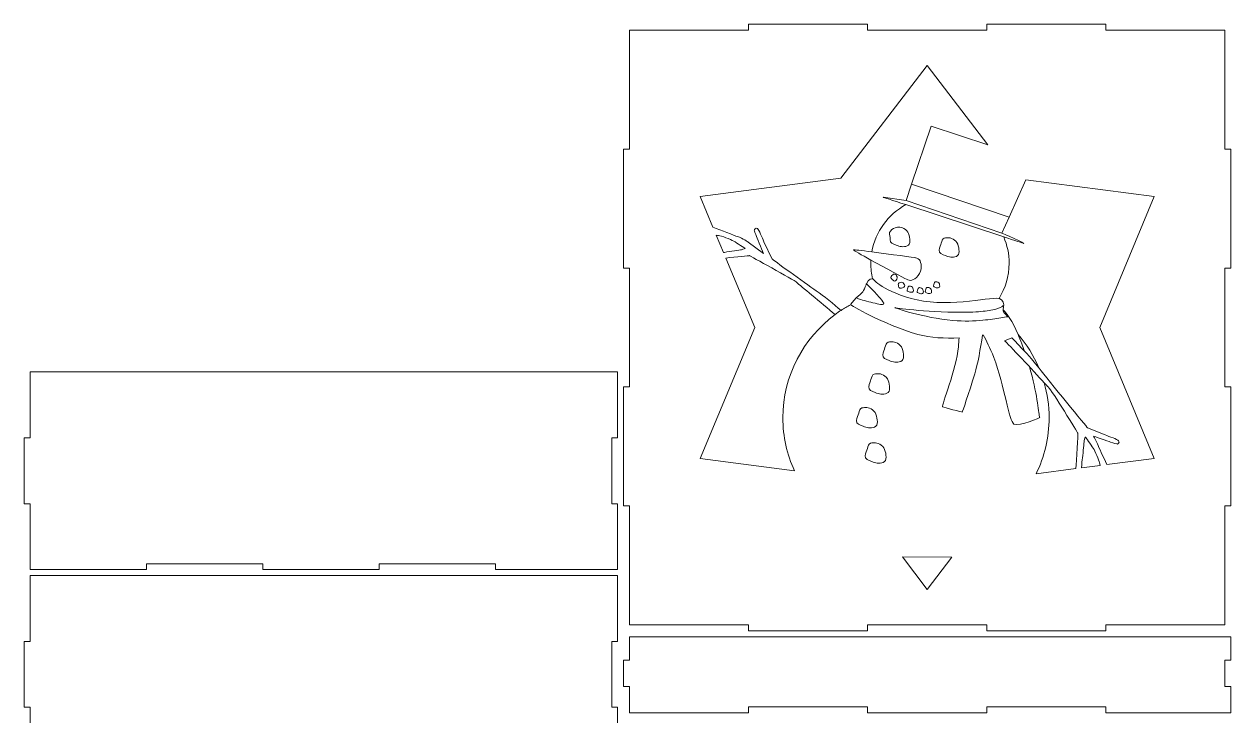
# Model space of a CAD drawing. Header units: millimetres. Extents: x -1983 to 1983, y -412 to 412.
# Drawn here: x -830 to -220, y -24 to 326 of the extents above; entities that cross this region are included whole.
import ezdxf

# ---------------------------------------------------------------- set-up
doc = ezdxf.new("R2010")
doc.units = ezdxf.units.MM
doc.header["$MEASUREMENT"] = 0
doc.layers.add('Camada 1', color=7, linetype='Continuous')

msp = doc.modelspace()

# ---------------------------------------------------------------- linework, layer by layer
at = {"layer": 'Camada 1', "color": 250, "lineweight": 9}
for points, knots in [([(-523.8491, 202.5711), (-523.8491, 202.5711), (-523.8491, 142.3711), (-523.8491, 142.3711), (-523.8491, 142.3711), (-523.8491, 142.3711), (-526.8491, 142.3711), (-526.8491, 142.3711), (-526.8491, 142.3711), (-526.8491, 142.3711), (-526.8491, 82.1711), (-526.8491, 82.1711), (-526.8491, 82.1711), (-526.8491, 82.1711), (-523.8491, 82.1711), (-523.8491, 82.1711), (-523.8491, 82.1711), (-523.8491, 82.1711), (-523.8491, 21.9711), (-523.8491, 21.9711), (-523.8491, 21.9711), (-523.8491, 21.9711), (-463.6491, 21.9711), (-463.6491, 21.9711), (-463.6491, 21.9711), (-463.6491, 21.9711), (-463.6491, 18.9711), (-463.6491, 18.9711), (-463.6491, 18.9711), (-463.6491, 18.9711), (-403.4491, 18.9711), (-403.4491, 18.9711), (-403.4491, 18.9711), (-403.4491, 18.9711), (-403.4491, 21.9711), (-403.4491, 21.9711), (-403.4491, 21.9711), (-403.4491, 21.9711), (-343.2491, 21.9711), (-343.2491, 21.9711), (-343.2491, 21.9711), (-343.2491, 21.9711), (-343.2491, 18.9711), (-343.2491, 18.9711), (-343.2491, 18.9711), (-343.2491, 18.9711), (-283.0491, 18.9711), (-283.0491, 18.9711), (-283.0491, 18.9711), (-283.0491, 18.9711), (-283.0491, 21.9711), (-283.0491, 21.9711), (-283.0491, 21.9711), (-283.0491, 21.9711), (-222.8491, 21.9711), (-222.8491, 21.9711), (-222.8491, 21.9711), (-222.8491, 21.9711), (-222.8491, 82.1711), (-222.8491, 82.1711), (-222.8491, 82.1711), (-222.8491, 82.1711), (-219.8491, 82.1711), (-219.8491, 82.1711), (-219.8491, 82.1711), (-219.8491, 82.1711), (-219.8491, 142.3711), (-219.8491, 142.3711), (-219.8491, 142.3711), (-219.8491, 142.3711), (-222.8491, 142.3711), (-222.8491, 142.3711), (-222.8491, 142.3711), (-222.8491, 142.3711), (-222.8491, 202.5711), (-222.8491, 202.5711), (-222.8491, 202.5711), (-222.8491, 202.5711), (-219.8491, 202.5711), (-219.8491, 202.5711), (-219.8491, 202.5711), (-219.8491, 202.5711), (-219.8491, 262.7711), (-219.8491, 262.7711), (-219.8491, 262.7711), (-219.8491, 262.7711), (-222.8491, 262.7711), (-222.8491, 262.7711), (-222.8491, 262.7711), (-222.8491, 262.7711), (-222.8491, 322.9711), (-222.8491, 322.9711), (-222.8491, 322.9711), (-222.8491, 322.9711), (-283.0491, 322.9711), (-283.0491, 322.9711), (-283.0491, 322.9711), (-283.0491, 322.9711), (-283.0491, 325.9711), (-283.0491, 325.9711), (-283.0491, 325.9711), (-283.0491, 325.9711), (-343.2491, 325.9711), (-343.2491, 325.9711), (-343.2491, 325.9711), (-343.2491, 325.9711), (-343.2491, 322.9711), (-343.2491, 322.9711), (-343.2491, 322.9711), (-343.2491, 322.9711), (-403.4491, 322.9711), (-403.4491, 322.9711), (-403.4491, 322.9711), (-403.4491, 322.9711), (-403.4491, 325.9711), (-403.4491, 325.9711), (-403.4491, 325.9711), (-403.4491, 325.9711), (-463.6491, 325.9711), (-463.6491, 325.9711), (-463.6491, 325.9711), (-463.6491, 325.9711), (-463.6491, 322.9711), (-463.6491, 322.9711), (-463.6491, 322.9711), (-463.6491, 322.9711), (-523.8491, 322.9711), (-523.8491, 322.9711), (-523.8491, 322.9711), (-523.8491, 322.9711), (-523.8491, 262.7711), (-523.8491, 262.7711), (-523.8491, 262.7711), (-523.8491, 262.7711), (-526.8491, 262.7711), (-526.8491, 262.7711), (-526.8491, 262.7711), (-526.8491, 262.7711), (-526.8491, 202.5711), (-526.8491, 202.5711), (-526.8491, 202.5711), (-526.8491, 202.5711), (-523.8491, 202.5711), (-523.8491, 202.5711)], [0, 0, 0, 0, 0.02702703, 0.02702703, 0.02702703, 0.02702703, 0.05405405, 0.05405405, 0.05405405, 0.05405405, 0.08108108, 0.08108108, 0.08108108, 0.08108108, 0.10810811, 0.10810811, 0.10810811, 0.10810811, 0.13513514, 0.13513514, 0.13513514, 0.13513514, 0.16216216, 0.16216216, 0.16216216, 0.16216216, 0.18918919, 0.18918919, 0.18918919, 0.18918919, 0.21621622, 0.21621622, 0.21621622, 0.21621622, 0.24324324, 0.24324324, 0.24324324, 0.24324324, 0.27027027, 0.27027027, 0.27027027, 0.27027027, 0.2972973, 0.2972973, 0.2972973, 0.2972973, 0.32432432, 0.32432432, 0.32432432, 0.32432432, 0.35135135, 0.35135135, 0.35135135, 0.35135135, 0.37837838, 0.37837838, 0.37837838, 0.37837838, 0.40540541, 0.40540541, 0.40540541, 0.40540541, 0.43243243, 0.43243243, 0.43243243, 0.43243243, 0.45945946, 0.45945946, 0.45945946, 0.45945946, 0.48648649, 0.48648649, 0.48648649, 0.48648649, 0.51351351, 0.51351351, 0.51351351, 0.51351351, 0.54054054, 0.54054054, 0.54054054, 0.54054054, 0.56756757, 0.56756757, 0.56756757, 0.56756757, 0.59459459, 0.59459459, 0.59459459, 0.59459459, 0.62162162, 0.62162162, 0.62162162, 0.62162162, 0.64864865, 0.64864865, 0.64864865, 0.64864865, 0.67567568, 0.67567568, 0.67567568, 0.67567568, 0.7027027, 0.7027027, 0.7027027, 0.7027027, 0.72972973, 0.72972973, 0.72972973, 0.72972973, 0.75675676, 0.75675676, 0.75675676, 0.75675676, 0.78378378, 0.78378378, 0.78378378, 0.78378378, 0.81081081, 0.81081081, 0.81081081, 0.81081081, 0.83783784, 0.83783784, 0.83783784, 0.83783784, 0.86486486, 0.86486486, 0.86486486, 0.86486486, 0.89189189, 0.89189189, 0.89189189, 0.89189189, 0.91891892, 0.91891892, 0.91891892, 0.91891892, 0.94594595, 0.94594595, 0.94594595, 0.94594595, 1, 1, 1, 1]), ([(-373.3491, 304.9711), (-373.3491, 304.9711), (-342.6347, 264.8379), (-342.6347, 264.8379), (-342.6347, 264.8379), (-342.6347, 264.8379), (-371.3312, 274.3559), (-371.3312, 274.3559), (-371.3312, 274.3559), (-371.3312, 274.3559), (-381.2169, 245.0016), (-381.2169, 245.0016), (-381.2169, 245.0016), (-381.2169, 245.0016), (-384.0119, 236.703), (-384.0119, 236.703), (-384.0119, 236.703), (-384.0119, 236.703), (-395.5919, 238.3867), (-395.5919, 238.3867), (-395.5919, 238.3867), (-395.5919, 238.3867), (-391.0281, 236.878), (-384.212, 234.6265), (-384.212, 234.6265), (-393.1067, 229.6603), (-399.5533, 220.9876), (-401.3482, 210.7624), (-401.3482, 210.7624), (-406.5222, 211.4146), (-410.5535, 211.8638), (-410.5298, 211.6772), (-410.5298, 211.6772), (-410.5048, 211.4732), (-406.6161, 209.2618), (-401.8119, 206.6044), (-401.8119, 206.6044), (-401.8384, 206.056), (-401.8518, 205.5044), (-401.8518, 204.9497), (-401.8518, 204.9497), (-401.8518, 202.2711), (-401.5356, 199.6638), (-400.9381, 197.1627), (-400.9381, 197.1627), (-400.9381, 197.1627), (-403.0002, 197.3194), (-404.0984, 194.5911), (-404.0984, 194.5911), (-404.1598, 194.4376), (-404.2191, 194.2752), (-404.2742, 194.103), (-404.2742, 194.103), (-405.3089, 190.8679), (-406.3443, 189.8325), (-408.0267, 188.5394), (-408.0267, 188.5394), (-408.3905, 188.2585), (-408.7911, 187.8872), (-409.1955, 187.4771), (-409.1955, 187.4771), (-410.6576, 185.9942), (-412.1652, 184.007), (-412.1652, 184.007), (-412.1652, 184.007), (-413.7808, 183.1117), (-415.3545, 182.1535), (-416.8833, 181.135), (-416.8833, 181.135), (-420.3901, 184.1418), (-425.7201, 188.5786), (-429.4264, 191.0542), (-429.4264, 191.0542), (-435.3951, 195.0417), (-451.7397, 207.1066), (-451.7397, 207.1066), (-451.7397, 207.1066), (-451.7397, 207.1066), (-455.8857, 215.8962), (-455.8857, 215.8962), (-455.8857, 215.8962), (-456.8763, 218.0076), (-458.2086, 221.8459), (-459.1554, 222.5118), (-459.1554, 222.5118), (-460.1016, 223.1767), (-460.8113, 221.7668), (-460.8113, 221.7668), (-460.8113, 221.7668), (-460.8113, 221.7668), (-460.1711, 219.7598), (-459.6107, 218.4456), (-459.6107, 218.4456), (-459.0495, 217.131), (-456.1659, 209.8667), (-456.1659, 209.8667), (-456.1659, 209.8667), (-456.1659, 209.8667), (-463.8692, 215.7109), (-463.8692, 215.7109), (-463.8692, 215.7109), (-463.8692, 215.7109), (-466.5333, 217.6561), (-469.1625, 218.4442), (-469.1625, 218.4442), (-471.064, 219.0138), (-477.5106, 221.7467), (-481.6343, 223.1732), (-481.6343, 223.1732), (-481.6343, 223.1732), (-488.0971, 238.7206), (-488.0971, 238.7206), (-488.0971, 238.7206), (-488.0971, 238.7206), (-416.9531, 247.9961), (-416.9531, 247.9961), (-416.9531, 247.9961), (-416.9531, 247.9961), (-373.3491, 304.9711), (-373.3491, 304.9711)], [0, 0, 0, 0, 0.03225806, 0.03225806, 0.03225806, 0.03225806, 0.06451613, 0.06451613, 0.06451613, 0.06451613, 0.09677419, 0.09677419, 0.09677419, 0.09677419, 0.12903226, 0.12903226, 0.12903226, 0.12903226, 0.16129032, 0.16129032, 0.16129032, 0.16129032, 0.19354839, 0.19354839, 0.19354839, 0.19354839, 0.22580645, 0.22580645, 0.22580645, 0.22580645, 0.25806452, 0.25806452, 0.25806452, 0.25806452, 0.29032258, 0.29032258, 0.29032258, 0.29032258, 0.32258065, 0.32258065, 0.32258065, 0.32258065, 0.35483871, 0.35483871, 0.35483871, 0.35483871, 0.38709677, 0.38709677, 0.38709677, 0.38709677, 0.41935484, 0.41935484, 0.41935484, 0.41935484, 0.4516129, 0.4516129, 0.4516129, 0.4516129, 0.48387097, 0.48387097, 0.48387097, 0.48387097, 0.51612903, 0.51612903, 0.51612903, 0.51612903, 0.5483871, 0.5483871, 0.5483871, 0.5483871, 0.58064516, 0.58064516, 0.58064516, 0.58064516, 0.61290323, 0.61290323, 0.61290323, 0.61290323, 0.64516129, 0.64516129, 0.64516129, 0.64516129, 0.67741935, 0.67741935, 0.67741935, 0.67741935, 0.70967742, 0.70967742, 0.70967742, 0.70967742, 0.74193548, 0.74193548, 0.74193548, 0.74193548, 0.77419355, 0.77419355, 0.77419355, 0.77419355, 0.80645161, 0.80645161, 0.80645161, 0.80645161, 0.83870968, 0.83870968, 0.83870968, 0.83870968, 0.87096774, 0.87096774, 0.87096774, 0.87096774, 0.90322581, 0.90322581, 0.90322581, 0.90322581, 0.93548387, 0.93548387, 0.93548387, 0.93548387, 1, 1, 1, 1]), ([(-323.4929, 247.1808), (-323.4929, 247.1808), (-258.6011, 238.7206), (-258.6011, 238.7206), (-258.6011, 238.7206), (-258.6011, 238.7206), (-286.1407, 172.4711), (-286.1407, 172.4711), (-286.1407, 172.4711), (-286.1407, 172.4711), (-258.6011, 106.2216), (-258.6011, 106.2216), (-258.6011, 106.2216), (-258.6011, 106.2216), (-282.6095, 103.0913), (-282.6095, 103.0913), (-282.6095, 103.0913), (-284.3031, 107.0167), (-286.693, 111.9783), (-287.2746, 113.601), (-287.2746, 113.601), (-287.7962, 115.0567), (-288.6851, 116.505), (-289.3613, 117.4918), (-289.3613, 117.4918), (-289.3613, 117.4918), (-281.9559, 114.9935), (-280.6134, 114.5023), (-280.6134, 114.5023), (-279.2713, 114.0114), (-277.234, 113.4771), (-277.234, 113.4771), (-277.234, 113.4771), (-277.234, 113.4771), (-275.8625, 114.2602), (-276.5772, 115.1707), (-276.5772, 115.1707), (-277.2915, 116.0805), (-281.1939, 117.2095), (-283.3548, 118.0875), (-283.3548, 118.0875), (-283.3548, 118.0875), (-292.3501, 121.7669), (-292.3501, 121.7669), (-292.3501, 121.7669), (-292.3501, 121.7669), (-312.4183, 146.094), (-316.7128, 151.8439), (-316.7128, 151.8439), (-316.7739, 151.9255), (-316.836, 152.0084), (-316.8988, 152.091), (-316.8988, 152.091), (-319.5347, 158.2619), (-323.1058, 163.9561), (-327.4392, 169.0045), (-327.4392, 169.0045), (-330.4477, 175.8587), (-333.0702, 179.5494), (-335.0292, 181.4865), (-335.0292, 181.4865), (-334.9854, 182.102), (-334.6911, 182.7383), (-334.6297, 183.7832), (-334.6297, 183.7832), (-334.6265, 183.8323), (-334.6251, 183.8813), (-334.6244, 183.9297), (-334.6244, 183.9297), (-334.5976, 186.0288), (-336.7005, 187.0184), (-336.7005, 187.0184), (-336.7005, 187.0184), (-336.787, 187.0706), (-336.9006, 187.1126), (-337.0404, 187.1461), (-337.0404, 187.1461), (-333.7933, 192.331), (-331.9215, 198.4265), (-331.9215, 204.9497), (-331.9215, 204.9497), (-331.9215, 209.6846), (-332.9078, 214.1941), (-334.6904, 218.2935), (-334.6904, 218.2935), (-328.8515, 216.3751), (-324.9067, 215.0856), (-324.4924, 214.967), (-324.4924, 214.967), (-322.6816, 214.45), (-335.6245, 220.2655), (-335.6245, 220.2655), (-335.6245, 220.2655), (-335.6245, 220.2655), (-331.9765, 228.3592), (-331.9765, 228.3592), (-331.9765, 228.3592), (-331.9765, 228.3592), (-323.4929, 247.1808), (-323.4929, 247.1808)], [0, 0, 0, 0, 0.03846154, 0.03846154, 0.03846154, 0.03846154, 0.07692308, 0.07692308, 0.07692308, 0.07692308, 0.11538462, 0.11538462, 0.11538462, 0.11538462, 0.15384615, 0.15384615, 0.15384615, 0.15384615, 0.19230769, 0.19230769, 0.19230769, 0.19230769, 0.23076923, 0.23076923, 0.23076923, 0.23076923, 0.26923077, 0.26923077, 0.26923077, 0.26923077, 0.30769231, 0.30769231, 0.30769231, 0.30769231, 0.34615385, 0.34615385, 0.34615385, 0.34615385, 0.38461538, 0.38461538, 0.38461538, 0.38461538, 0.42307692, 0.42307692, 0.42307692, 0.42307692, 0.46153846, 0.46153846, 0.46153846, 0.46153846, 0.5, 0.5, 0.5, 0.5, 0.53846154, 0.53846154, 0.53846154, 0.53846154, 0.57692308, 0.57692308, 0.57692308, 0.57692308, 0.61538462, 0.61538462, 0.61538462, 0.61538462, 0.65384615, 0.65384615, 0.65384615, 0.65384615, 0.69230769, 0.69230769, 0.69230769, 0.69230769, 0.73076923, 0.73076923, 0.73076923, 0.73076923, 0.76923077, 0.76923077, 0.76923077, 0.76923077, 0.80769231, 0.80769231, 0.80769231, 0.80769231, 0.84615385, 0.84615385, 0.84615385, 0.84615385, 0.88461538, 0.88461538, 0.88461538, 0.88461538, 0.92307692, 0.92307692, 0.92307692, 0.92307692, 1, 1, 1, 1]), ([(-387.6924, 223.1922), (-386.5278, 223.3217), (-383.5517, 222.2867), (-382.7757, 219.9575), (-382.7757, 219.9575), (-381.9993, 217.6286), (-381.4815, 214.5234), (-383.4225, 213.747), (-383.4225, 213.747), (-385.3635, 212.9706), (-387.3042, 213.4879), (-388.9861, 214.1352), (-388.9861, 214.1352), (-390.6685, 214.782), (-392.2209, 215.2994), (-392.0914, 216.8522), (-392.0914, 216.8522), (-391.9622, 218.405), (-392.6095, 219.4404), (-392.3504, 220.4752), (-392.3504, 220.4752), (-392.0917, 221.5103), (-390.474, 222.6749), (-389.5684, 222.9335), (-389.5684, 222.9335), (-388.6625, 223.1926), (-387.6924, 223.1922), (-387.6924, 223.1922)], [0, 0, 0, 0, 0.125, 0.125, 0.125, 0.125, 0.25, 0.25, 0.25, 0.25, 0.375, 0.375, 0.375, 0.375, 0.5, 0.5, 0.5, 0.5, 0.625, 0.625, 0.625, 0.625, 0.75, 0.75, 0.75, 0.75, 1, 1, 1, 1]), ([(-476.3184, 210.3855), (-476.3184, 210.3855), (-479.982, 219.198), (-479.982, 219.198), (-479.982, 219.198), (-479.4915, 219.0702), (-479.0916, 218.9834), (-478.846, 218.9605), (-478.846, 218.9605), (-477.4523, 218.8296), (-472.7114, 217.1204), (-471.178, 216.1831), (-471.178, 216.1831), (-469.6439, 215.2454), (-465.3938, 212.5383), (-465.3938, 212.5383), (-465.3938, 212.5383), (-465.3938, 212.5383), (-466.191, 212.1084), (-467.225, 211.8462), (-467.225, 211.8462), (-468.2587, 211.5833), (-472.8158, 211.0391), (-475.7517, 210.4868), (-475.7517, 210.4868), (-475.9235, 210.4547), (-476.1138, 210.4208), (-476.3184, 210.3855)], [0, 0, 0, 0, 0.125, 0.125, 0.125, 0.125, 0.25, 0.25, 0.25, 0.25, 0.375, 0.375, 0.375, 0.375, 0.5, 0.5, 0.5, 0.5, 0.625, 0.625, 0.625, 0.625, 0.75, 0.75, 0.75, 0.75, 1, 1, 1, 1]), ([(-362.8497, 217.8876), (-361.6851, 218.0168), (-358.7094, 216.9817), (-357.933, 214.6529), (-357.933, 214.6529), (-357.1566, 212.3237), (-356.6389, 209.2184), (-358.5799, 208.4424), (-358.5799, 208.4424), (-360.5209, 207.666), (-362.4615, 208.1834), (-364.1435, 208.8302), (-364.1435, 208.8302), (-365.8258, 209.4775), (-367.3782, 209.9948), (-367.2487, 211.5473), (-367.2487, 211.5473), (-367.1195, 213.1001), (-366.4727, 214.1355), (-366.214, 215.1702), (-366.214, 215.1702), (-365.9549, 216.2053), (-365.6313, 217.3703), (-364.7258, 217.629), (-364.7258, 217.629), (-363.8198, 217.888), (-362.8497, 217.8876), (-362.8497, 217.8876)], [0, 0, 0, 0, 0.125, 0.125, 0.125, 0.125, 0.25, 0.25, 0.25, 0.25, 0.375, 0.375, 0.375, 0.375, 0.5, 0.5, 0.5, 0.5, 0.625, 0.625, 0.625, 0.625, 0.75, 0.75, 0.75, 0.75, 1, 1, 1, 1]), ([(-440.4777, 100.0133), (-440.4777, 100.0133), (-488.0971, 106.2216), (-488.0971, 106.2216), (-488.0971, 106.2216), (-488.0971, 106.2216), (-460.5575, 172.4711), (-460.5575, 172.4711), (-460.5575, 172.4711), (-460.5575, 172.4711), (-475.1729, 207.63), (-475.1729, 207.63), (-475.1729, 207.63), (-469.8482, 208.2112), (-463.2548, 208.8398), (-463.2548, 208.8398), (-463.2548, 208.8398), (-463.2548, 208.8398), (-440.8899, 196.783), (-439.1021, 195.1014), (-439.1021, 195.1014), (-437.8224, 193.8973), (-426.757, 184.866), (-419.9063, 178.9989), (-419.9063, 178.9989), (-435.9531, 166.9872), (-446.3011, 148.0752), (-446.3011, 126.7998), (-446.3011, 126.7998), (-446.3011, 117.2596), (-444.22, 108.1947), (-440.4777, 100.0133)], [0, 0, 0, 0, 0.11111111, 0.11111111, 0.11111111, 0.11111111, 0.22222222, 0.22222222, 0.22222222, 0.22222222, 0.33333333, 0.33333333, 0.33333333, 0.33333333, 0.44444444, 0.44444444, 0.44444444, 0.44444444, 0.55555556, 0.55555556, 0.55555556, 0.55555556, 0.66666667, 0.66666667, 0.66666667, 0.66666667, 0.77777778, 0.77777778, 0.77777778, 0.77777778, 1, 1, 1, 1]), ([(-389.3895, 199.2675), (-389.05, 199.1129), (-388.4049, 198.3443), (-388.5729, 197.5806), (-388.5729, 197.5806), (-388.7405, 196.8169), (-389.1058, 195.8834), (-389.7636, 195.9879), (-389.7636, 195.9879), (-390.4211, 196.0923), (-390.8675, 196.5508), (-391.2215, 197.0021), (-391.2215, 197.0021), (-391.5758, 197.4535), (-391.916, 197.8484), (-391.6273, 198.2518), (-391.6273, 198.2518), (-391.3386, 198.6552), (-390.9928, 198.833), (-390.7528, 199.0737), (-390.7528, 199.0737), (-390.5132, 199.3148), (-390.2347, 199.5801), (-389.9447, 199.5032), (-389.9447, 199.5032), (-389.6546, 199.4263), (-389.3895, 199.2675), (-389.3895, 199.2675)], [0, 0, 0, 0, 0.125, 0.125, 0.125, 0.125, 0.25, 0.25, 0.25, 0.25, 0.375, 0.375, 0.375, 0.375, 0.5, 0.5, 0.5, 0.5, 0.625, 0.625, 0.625, 0.625, 0.75, 0.75, 0.75, 0.75, 1, 1, 1, 1]), ([(-387.4002, 195.1504), (-387.0967, 195.3678), (-386.1089, 195.5432), (-385.5305, 195.017), (-385.5305, 195.017), (-384.9524, 194.4905), (-384.3253, 193.7081), (-384.7442, 193.1904), (-384.7442, 193.1904), (-385.1624, 192.6727), (-385.7824, 192.5146), (-386.3506, 192.4327), (-386.3506, 192.4327), (-386.9185, 192.3505), (-387.4302, 192.2527), (-387.6359, 192.7044), (-387.6359, 192.7044), (-387.8417, 193.1561), (-387.8233, 193.5443), (-387.9119, 193.8722), (-387.9119, 193.8722), (-388.0012, 194.2001), (-388.0926, 194.5738), (-387.8812, 194.7866), (-387.8812, 194.7866), (-387.6698, 194.9997), (-387.4002, 195.1504), (-387.4002, 195.1504)], [0, 0, 0, 0, 0.125, 0.125, 0.125, 0.125, 0.25, 0.25, 0.25, 0.25, 0.375, 0.375, 0.375, 0.375, 0.5, 0.5, 0.5, 0.5, 0.625, 0.625, 0.625, 0.625, 0.75, 0.75, 0.75, 0.75, 1, 1, 1, 1]), ([(-368.7775, 195.6367), (-368.4066, 195.6784), (-367.459, 195.3484), (-367.2117, 194.6066), (-367.2117, 194.6066), (-366.9646, 193.8651), (-366.7995, 192.8763), (-367.4178, 192.6289), (-367.4178, 192.6289), (-368.0361, 192.3819), (-368.654, 192.5463), (-369.1897, 192.7528), (-369.1897, 192.7528), (-369.7254, 192.9585), (-370.2199, 193.1233), (-370.1786, 193.6181), (-370.1786, 193.6181), (-370.1376, 194.1125), (-369.9315, 194.4421), (-369.8489, 194.7718), (-369.8489, 194.7718), (-369.7667, 195.101), (-369.6637, 195.4723), (-369.3753, 195.5549), (-369.3753, 195.5549), (-369.0867, 195.6371), (-368.7775, 195.6367), (-368.7775, 195.6367)], [0, 0, 0, 0, 0.125, 0.125, 0.125, 0.125, 0.25, 0.25, 0.25, 0.25, 0.375, 0.375, 0.375, 0.375, 0.5, 0.5, 0.5, 0.5, 0.625, 0.625, 0.625, 0.625, 0.75, 0.75, 0.75, 0.75, 1, 1, 1, 1]), ([(-382.108, 193.4364), (-381.737, 193.4773), (-380.7895, 193.148), (-380.5424, 192.4062), (-380.5424, 192.4062), (-380.2951, 191.6644), (-380.1299, 190.6752), (-380.7482, 190.4282), (-380.7482, 190.4282), (-381.3665, 190.1811), (-381.9844, 190.3459), (-382.5201, 190.552), (-382.5201, 190.552), (-383.0559, 190.7581), (-383.5503, 190.9226), (-383.509, 191.417), (-383.509, 191.417), (-383.4681, 191.9118), (-383.262, 192.2414), (-383.1794, 192.571), (-383.1794, 192.571), (-383.0972, 192.9006), (-382.9941, 193.2715), (-382.7058, 193.3541), (-382.7058, 193.3541), (-382.4171, 193.4364), (-382.108, 193.4364), (-382.108, 193.4364)], [0, 0, 0, 0, 0.125, 0.125, 0.125, 0.125, 0.25, 0.25, 0.25, 0.25, 0.375, 0.375, 0.375, 0.375, 0.5, 0.5, 0.5, 0.5, 0.625, 0.625, 0.625, 0.625, 0.75, 0.75, 0.75, 0.75, 1, 1, 1, 1]), ([(-377.0582, 192.6607), (-376.6873, 192.7027), (-375.7397, 192.3727), (-375.4927, 191.6309), (-375.4927, 191.6309), (-375.2453, 190.8891), (-375.0805, 189.9002), (-375.6984, 189.6532), (-375.6984, 189.6532), (-376.3167, 189.4061), (-376.9347, 189.5706), (-377.4704, 189.7767), (-377.4704, 189.7767), (-378.0064, 189.9828), (-378.5009, 190.1476), (-378.4592, 190.642), (-378.4592, 190.642), (-378.4183, 191.1364), (-378.2122, 191.4664), (-378.13, 191.7957), (-378.13, 191.7957), (-378.0474, 192.1249), (-377.9443, 192.4966), (-377.656, 192.5791), (-377.656, 192.5791), (-377.3677, 192.661), (-377.0582, 192.6607), (-377.0582, 192.6607)], [0, 0, 0, 0, 0.125, 0.125, 0.125, 0.125, 0.25, 0.25, 0.25, 0.25, 0.375, 0.375, 0.375, 0.375, 0.5, 0.5, 0.5, 0.5, 0.625, 0.625, 0.625, 0.625, 0.75, 0.75, 0.75, 0.75, 1, 1, 1, 1]), ([(-372.9493, 192.7771), (-372.5783, 192.8184), (-371.6308, 192.4884), (-371.3837, 191.747), (-371.3837, 191.747), (-371.1364, 191.0052), (-370.9712, 190.0163), (-371.5895, 189.7686), (-371.5895, 189.7686), (-372.2078, 189.5219), (-372.8257, 189.6863), (-373.3615, 189.8928), (-373.3615, 189.8928), (-373.8972, 190.0989), (-374.3916, 190.2634), (-374.3503, 190.7581), (-374.3503, 190.7581), (-374.3094, 191.2522), (-374.1033, 191.5818), (-374.0207, 191.9118), (-374.0207, 191.9118), (-373.9385, 192.2414), (-373.8354, 192.6123), (-373.5471, 192.6945), (-373.5471, 192.6945), (-373.2584, 192.7775), (-372.9493, 192.7771), (-372.9493, 192.7771)], [0, 0, 0, 0, 0.125, 0.125, 0.125, 0.125, 0.25, 0.25, 0.25, 0.25, 0.375, 0.375, 0.375, 0.375, 0.5, 0.5, 0.5, 0.5, 0.625, 0.625, 0.625, 0.625, 0.75, 0.75, 0.75, 0.75, 1, 1, 1, 1]), ([(-391.1636, 165.2612), (-389.939, 165.397), (-386.8098, 164.3087), (-385.9931, 161.8595), (-385.9931, 161.8595), (-385.1768, 159.4099), (-384.6327, 156.1445), (-386.6735, 155.3282), (-386.6735, 155.3282), (-388.7148, 154.5119), (-390.7556, 155.0561), (-392.5244, 155.7362), (-392.5244, 155.7362), (-394.2935, 156.4169), (-395.9261, 156.9608), (-395.7899, 158.5937), (-395.7899, 158.5937), (-395.6537, 160.2266), (-394.9736, 161.3157), (-394.7019, 162.4037), (-394.7019, 162.4037), (-394.4294, 163.492), (-394.0892, 164.7166), (-393.1367, 164.9891), (-393.1367, 164.9891), (-392.1842, 165.2612), (-391.1636, 165.2612), (-391.1636, 165.2612)], [0, 0, 0, 0, 0.125, 0.125, 0.125, 0.125, 0.25, 0.25, 0.25, 0.25, 0.375, 0.375, 0.375, 0.375, 0.5, 0.5, 0.5, 0.5, 0.625, 0.625, 0.625, 0.625, 0.75, 0.75, 0.75, 0.75, 1, 1, 1, 1]), ([(-532.8491, 83.3044), (-532.8491, 83.3044), (-532.8491, 116.6378), (-532.8491, 116.6378), (-532.8491, 116.6378), (-532.8491, 116.6378), (-529.8491, 116.6378), (-529.8491, 116.6378), (-529.8491, 116.6378), (-529.8491, 116.6378), (-529.8491, 149.9711), (-529.8491, 149.9711), (-529.8491, 149.9711), (-529.8491, 149.9711), (-826.8491, 149.9711), (-826.8491, 149.9711), (-826.8491, 149.9711), (-826.8491, 149.9711), (-826.8491, 116.6378), (-826.8491, 116.6378), (-826.8491, 116.6378), (-826.8491, 116.6378), (-829.8491, 116.6378), (-829.8491, 116.6378), (-829.8491, 116.6378), (-829.8491, 116.6378), (-829.8491, 83.3044), (-829.8491, 83.3044), (-829.8491, 83.3044), (-829.8491, 83.3044), (-826.8491, 83.3044), (-826.8491, 83.3044), (-826.8491, 83.3044), (-826.8491, 83.3044), (-826.8491, 49.9711), (-826.8491, 49.9711), (-826.8491, 49.9711), (-826.8491, 49.9711), (-768.0491, 49.9711), (-768.0491, 49.9711), (-768.0491, 49.9711), (-768.0491, 49.9711), (-768.0491, 52.9711), (-768.0491, 52.9711), (-768.0491, 52.9711), (-768.0491, 52.9711), (-709.2491, 52.9711), (-709.2491, 52.9711), (-709.2491, 52.9711), (-709.2491, 52.9711), (-709.2491, 49.9711), (-709.2491, 49.9711), (-709.2491, 49.9711), (-709.2491, 49.9711), (-650.4491, 49.9711), (-650.4491, 49.9711), (-650.4491, 49.9711), (-650.4491, 49.9711), (-650.4491, 52.9711), (-650.4491, 52.9711), (-650.4491, 52.9711), (-650.4491, 52.9711), (-591.6491, 52.9711), (-591.6491, 52.9711), (-591.6491, 52.9711), (-591.6491, 52.9711), (-591.6491, 49.9711), (-591.6491, 49.9711), (-591.6491, 49.9711), (-591.6491, 49.9711), (-529.8491, 49.9711), (-529.8491, 49.9711), (-529.8491, 49.9711), (-529.8491, 49.9711), (-529.8491, 83.3044), (-529.8491, 83.3044), (-529.8491, 83.3044), (-529.8491, 83.3044), (-532.8491, 83.3044), (-532.8491, 83.3044)], [0, 0, 0, 0, 0.04761905, 0.04761905, 0.04761905, 0.04761905, 0.0952381, 0.0952381, 0.0952381, 0.0952381, 0.14285714, 0.14285714, 0.14285714, 0.14285714, 0.19047619, 0.19047619, 0.19047619, 0.19047619, 0.23809524, 0.23809524, 0.23809524, 0.23809524, 0.28571429, 0.28571429, 0.28571429, 0.28571429, 0.33333333, 0.33333333, 0.33333333, 0.33333333, 0.38095238, 0.38095238, 0.38095238, 0.38095238, 0.42857143, 0.42857143, 0.42857143, 0.42857143, 0.47619048, 0.47619048, 0.47619048, 0.47619048, 0.52380952, 0.52380952, 0.52380952, 0.52380952, 0.57142857, 0.57142857, 0.57142857, 0.57142857, 0.61904762, 0.61904762, 0.61904762, 0.61904762, 0.66666667, 0.66666667, 0.66666667, 0.66666667, 0.71428571, 0.71428571, 0.71428571, 0.71428571, 0.76190476, 0.76190476, 0.76190476, 0.76190476, 0.80952381, 0.80952381, 0.80952381, 0.80952381, 0.85714286, 0.85714286, 0.85714286, 0.85714286, 0.9047619, 0.9047619, 0.9047619, 0.9047619, 1, 1, 1, 1]), ([(-398.2303, 149.0997), (-397.0057, 149.2359), (-393.8764, 148.1476), (-393.0598, 145.6984), (-393.0598, 145.6984), (-392.2435, 143.2488), (-391.6993, 139.9834), (-393.7402, 139.1671), (-393.7402, 139.1671), (-395.7814, 138.3508), (-397.8223, 138.8946), (-399.5911, 139.5754), (-399.5911, 139.5754), (-401.3602, 140.2555), (-402.9928, 140.8), (-402.8565, 142.4326), (-402.8565, 142.4326), (-402.7203, 144.0651), (-402.0403, 145.1545), (-401.7682, 146.2426), (-401.7682, 146.2426), (-401.4961, 147.3309), (-401.1555, 148.5559), (-400.2034, 148.828), (-400.2034, 148.828), (-399.2509, 149.1004), (-398.2303, 149.0997), (-398.2303, 149.0997)], [0, 0, 0, 0, 0.125, 0.125, 0.125, 0.125, 0.25, 0.25, 0.25, 0.25, 0.375, 0.375, 0.375, 0.375, 0.5, 0.5, 0.5, 0.5, 0.625, 0.625, 0.625, 0.625, 0.75, 0.75, 0.75, 0.75, 1, 1, 1, 1]), ([(-298.1784, 101.0618), (-298.1784, 101.0618), (-318.3059, 98.4375), (-318.3059, 98.4375), (-318.3059, 98.4375), (-314.0953, 107.0242), (-311.7375, 116.6427), (-311.7375, 126.7998), (-311.7375, 126.7998), (-311.7375, 132.9531), (-312.6025, 138.9098), (-314.222, 144.5585), (-314.222, 144.5585), (-313.1897, 143.45), (-312.456, 142.6747), (-312.1635, 142.3951), (-312.1635, 142.3951), (-310.3901, 140.698), (-297.1761, 118.9966), (-297.1761, 118.9966), (-297.1761, 118.9966), (-297.1761, 118.9966), (-297.7846, 104.6865), (-298.1689, 101.1475), (-298.1689, 101.1475), (-298.1689, 101.1475), (-298.1784, 101.0618), (-298.1784, 101.0618)], [0, 0, 0, 0, 0.125, 0.125, 0.125, 0.125, 0.25, 0.25, 0.25, 0.25, 0.375, 0.375, 0.375, 0.375, 0.5, 0.5, 0.5, 0.5, 0.625, 0.625, 0.625, 0.625, 0.75, 0.75, 0.75, 0.75, 1, 1, 1, 1]), ([(-404.4411, 132.0207), (-403.2165, 132.1566), (-400.0869, 131.0685), (-399.2706, 128.6194), (-399.2706, 128.6194), (-398.4543, 126.1698), (-397.9098, 122.9043), (-399.951, 122.0881), (-399.951, 122.0881), (-401.9923, 121.2714), (-404.0328, 121.816), (-405.8019, 122.4964), (-405.8019, 122.4964), (-407.571, 123.1764), (-409.2036, 123.7206), (-409.0674, 125.3535), (-409.0674, 125.3535), (-408.9312, 126.9861), (-408.2511, 128.0752), (-407.979, 129.1632), (-407.979, 129.1632), (-407.7069, 130.2519), (-407.3664, 131.4769), (-406.4139, 131.7489), (-406.4139, 131.7489), (-405.4617, 132.021), (-404.4411, 132.0207), (-404.4411, 132.0207)], [0, 0, 0, 0, 0.125, 0.125, 0.125, 0.125, 0.25, 0.25, 0.25, 0.25, 0.375, 0.375, 0.375, 0.375, 0.5, 0.5, 0.5, 0.5, 0.625, 0.625, 0.625, 0.625, 0.75, 0.75, 0.75, 0.75, 1, 1, 1, 1]), ([(-285.8975, 102.6629), (-285.8975, 102.6629), (-295.3858, 101.426), (-295.3858, 101.426), (-295.3858, 101.426), (-295.2196, 103.415), (-295.0333, 105.423), (-294.8748, 106.6031), (-294.8748, 106.6031), (-294.4771, 109.564), (-294.1732, 114.1434), (-293.9654, 115.1894), (-293.9654, 115.1894), (-293.7572, 116.2354), (-293.37, 117.0545), (-293.37, 117.0545), (-293.37, 117.0545), (-293.37, 117.0545), (-290.4433, 112.952), (-289.4263, 111.4701), (-289.4263, 111.4701), (-288.4095, 109.9875), (-286.4551, 105.3425), (-286.2504, 103.9584), (-286.2504, 103.9584), (-286.2102, 103.6856), (-286.08, 103.2251), (-285.8975, 102.6629)], [0, 0, 0, 0, 0.125, 0.125, 0.125, 0.125, 0.25, 0.25, 0.25, 0.25, 0.375, 0.375, 0.375, 0.375, 0.5, 0.5, 0.5, 0.5, 0.625, 0.625, 0.625, 0.625, 0.75, 0.75, 0.75, 0.75, 1, 1, 1, 1]), ([(-400.0417, 114.1653), (-398.8171, 114.3011), (-395.6879, 113.2124), (-394.8713, 110.7636), (-394.8713, 110.7636), (-394.055, 108.3144), (-393.5108, 105.0489), (-395.5517, 104.2323), (-395.5517, 104.2323), (-397.5929, 103.4157), (-399.6338, 103.9602), (-401.4029, 104.6403), (-401.4029, 104.6403), (-403.1717, 105.321), (-404.8042, 105.8652), (-404.668, 107.4981), (-404.668, 107.4981), (-404.5321, 109.1307), (-403.8517, 110.2197), (-403.58, 111.3081), (-403.58, 111.3081), (-403.3076, 112.3961), (-402.9673, 113.6211), (-402.0148, 113.8932), (-402.0148, 113.8932), (-401.0623, 114.1656), (-400.0417, 114.1653), (-400.0417, 114.1653)], [0, 0, 0, 0, 0.125, 0.125, 0.125, 0.125, 0.25, 0.25, 0.25, 0.25, 0.375, 0.375, 0.375, 0.375, 0.5, 0.5, 0.5, 0.5, 0.625, 0.625, 0.625, 0.625, 0.75, 0.75, 0.75, 0.75, 1, 1, 1, 1]), ([(-360.8858, 56.2561), (-360.8858, 56.2561), (-373.3491, 39.9711), (-373.3491, 39.9711), (-373.3491, 39.9711), (-373.3491, 39.9711), (-385.9042, 56.3761), (-385.9042, 56.3761), (-385.9042, 56.3761), (-385.9042, 56.3761), (-360.8858, 56.2561), (-360.8858, 56.2561)], [0, 0, 0, 0, 0.25, 0.25, 0.25, 0.25, 0.5, 0.5, 0.5, 0.5, 1, 1, 1, 1]), ([(-532.8491, -19.6956), (-532.8491, -19.6956), (-532.8491, 13.6378), (-532.8491, 13.6378), (-532.8491, 13.6378), (-532.8491, 13.6378), (-529.8491, 13.6378), (-529.8491, 13.6378), (-529.8491, 13.6378), (-529.8491, 13.6378), (-529.8491, 46.9711), (-529.8491, 46.9711), (-529.8491, 46.9711), (-529.8491, 46.9711), (-826.8491, 46.9711), (-826.8491, 46.9711), (-826.8491, 46.9711), (-826.8491, 46.9711), (-826.8491, 13.6378), (-826.8491, 13.6378), (-826.8491, 13.6378), (-826.8491, 13.6378), (-829.8491, 13.6378), (-829.8491, 13.6378), (-829.8491, 13.6378), (-829.8491, 13.6378), (-829.8491, -19.6956), (-829.8491, -19.6956), (-829.8491, -19.6956), (-829.8491, -19.6956), (-826.8491, -19.6956), (-826.8491, -19.6956), (-826.8491, -19.6956), (-826.8491, -19.6956), (-826.8491, -53.0289), (-826.8491, -53.0289), (-826.8491, -53.0289), (-826.8491, -53.0289), (-768.0491, -53.0289), (-768.0491, -53.0289), (-768.0491, -53.0289), (-768.0491, -53.0289), (-768.0491, -50.0289), (-768.0491, -50.0289), (-768.0491, -50.0289), (-768.0491, -50.0289), (-709.2491, -50.0289), (-709.2491, -50.0289), (-709.2491, -50.0289), (-709.2491, -50.0289), (-709.2491, -53.0289), (-709.2491, -53.0289), (-709.2491, -53.0289), (-709.2491, -53.0289), (-650.4491, -53.0289), (-650.4491, -53.0289), (-650.4491, -53.0289), (-650.4491, -53.0289), (-650.4491, -50.0289), (-650.4491, -50.0289), (-650.4491, -50.0289), (-650.4491, -50.0289), (-591.6491, -50.0289), (-591.6491, -50.0289), (-591.6491, -50.0289), (-591.6491, -50.0289), (-591.6491, -53.0289), (-591.6491, -53.0289), (-591.6491, -53.0289), (-591.6491, -53.0289), (-529.8491, -53.0289), (-529.8491, -53.0289), (-529.8491, -53.0289), (-529.8491, -53.0289), (-529.8491, -19.6956), (-529.8491, -19.6956), (-529.8491, -19.6956), (-529.8491, -19.6956), (-532.8491, -19.6956), (-532.8491, -19.6956)], [0, 0, 0, 0, 0.04761905, 0.04761905, 0.04761905, 0.04761905, 0.0952381, 0.0952381, 0.0952381, 0.0952381, 0.14285714, 0.14285714, 0.14285714, 0.14285714, 0.19047619, 0.19047619, 0.19047619, 0.19047619, 0.23809524, 0.23809524, 0.23809524, 0.23809524, 0.28571429, 0.28571429, 0.28571429, 0.28571429, 0.33333333, 0.33333333, 0.33333333, 0.33333333, 0.38095238, 0.38095238, 0.38095238, 0.38095238, 0.42857143, 0.42857143, 0.42857143, 0.42857143, 0.47619048, 0.47619048, 0.47619048, 0.47619048, 0.52380952, 0.52380952, 0.52380952, 0.52380952, 0.57142857, 0.57142857, 0.57142857, 0.57142857, 0.61904762, 0.61904762, 0.61904762, 0.61904762, 0.66666667, 0.66666667, 0.66666667, 0.66666667, 0.71428571, 0.71428571, 0.71428571, 0.71428571, 0.76190476, 0.76190476, 0.76190476, 0.76190476, 0.80952381, 0.80952381, 0.80952381, 0.80952381, 0.85714286, 0.85714286, 0.85714286, 0.85714286, 0.9047619, 0.9047619, 0.9047619, 0.9047619, 1, 1, 1, 1]), ([(-219.8491, 15.9711), (-219.8491, 15.9711), (-523.8491, 15.9711), (-523.8491, 15.9711), (-523.8491, 15.9711), (-523.8491, 15.9711), (-523.8491, 4.1378), (-523.8491, 4.1378), (-523.8491, 4.1378), (-523.8491, 4.1378), (-526.8491, 4.1378), (-526.8491, 4.1378), (-526.8491, 4.1378), (-526.8491, 4.1378), (-526.8491, -9.1956), (-526.8491, -9.1956), (-526.8491, -9.1956), (-526.8491, -9.1956), (-523.8491, -9.1956), (-523.8491, -9.1956), (-523.8491, -9.1956), (-523.8491, -9.1956), (-523.8491, -22.5289), (-523.8491, -22.5289), (-523.8491, -22.5289), (-523.8491, -22.5289), (-463.6491, -22.5289), (-463.6491, -22.5289), (-463.6491, -22.5289), (-463.6491, -22.5289), (-463.6491, -19.5289), (-463.6491, -19.5289), (-463.6491, -19.5289), (-463.6491, -19.5289), (-403.4491, -19.5289), (-403.4491, -19.5289), (-403.4491, -19.5289), (-403.4491, -19.5289), (-403.4491, -22.5289), (-403.4491, -22.5289), (-403.4491, -22.5289), (-403.4491, -22.5289), (-343.2491, -22.5289), (-343.2491, -22.5289), (-343.2491, -22.5289), (-343.2491, -22.5289), (-343.2491, -19.5289), (-343.2491, -19.5289), (-343.2491, -19.5289), (-343.2491, -19.5289), (-283.0491, -19.5289), (-283.0491, -19.5289), (-283.0491, -19.5289), (-283.0491, -19.5289), (-283.0491, -22.5289), (-283.0491, -22.5289), (-283.0491, -22.5289), (-283.0491, -22.5289), (-219.8491, -22.5289), (-219.8491, -22.5289), (-219.8491, -22.5289), (-219.8491, -22.5289), (-219.8491, -9.1956), (-219.8491, -9.1956), (-219.8491, -9.1956), (-219.8491, -9.1956), (-222.8491, -9.1956), (-222.8491, -9.1956), (-222.8491, -9.1956), (-222.8491, -9.1956), (-222.8491, 4.1378), (-222.8491, 4.1378), (-222.8491, 4.1378), (-222.8491, 4.1378), (-219.8491, 4.1378), (-219.8491, 4.1378), (-219.8491, 4.1378), (-219.8491, 4.1378), (-219.8491, 15.9711), (-219.8491, 15.9711)], [0, 0, 0, 0, 0.04761905, 0.04761905, 0.04761905, 0.04761905, 0.0952381, 0.0952381, 0.0952381, 0.0952381, 0.14285714, 0.14285714, 0.14285714, 0.14285714, 0.19047619, 0.19047619, 0.19047619, 0.19047619, 0.23809524, 0.23809524, 0.23809524, 0.23809524, 0.28571429, 0.28571429, 0.28571429, 0.28571429, 0.33333333, 0.33333333, 0.33333333, 0.33333333, 0.38095238, 0.38095238, 0.38095238, 0.38095238, 0.42857143, 0.42857143, 0.42857143, 0.42857143, 0.47619048, 0.47619048, 0.47619048, 0.47619048, 0.52380952, 0.52380952, 0.52380952, 0.52380952, 0.57142857, 0.57142857, 0.57142857, 0.57142857, 0.61904762, 0.61904762, 0.61904762, 0.61904762, 0.66666667, 0.66666667, 0.66666667, 0.66666667, 0.71428571, 0.71428571, 0.71428571, 0.71428571, 0.76190476, 0.76190476, 0.76190476, 0.76190476, 0.80952381, 0.80952381, 0.80952381, 0.80952381, 0.85714286, 0.85714286, 0.85714286, 0.85714286, 0.9047619, 0.9047619, 0.9047619, 0.9047619, 1, 1, 1, 1])]:
    msp.add_open_spline(points, degree=3, knots=knots, dxfattribs=at)
at = {"layer": 'Camada 1', "color": 240, "lineweight": 9}
for points in [[(-381.217, 245.0016), (-381.217, 245.0016), (-331.9765, 228.3593), (-331.9765, 228.3593)], [(-334.6903, 218.2934), (-334.6903, 218.2934), (-384.2121, 234.6264), (-384.2121, 234.6264)], [(-384.0118, 236.703), (-384.0118, 236.703), (-335.6244, 220.2656), (-335.6244, 220.2656)], [(-416.8832, 181.135), (-417.8509, 180.5616), (-418.8586, 179.8495), (-419.9062, 178.999)], [(-277.234, 113.4772), (-277.234, 113.4772), (-275.8625, 114.2602), (-276.5772, 115.1709)], [(-295.386, 101.4258), (-295.2195, 103.4142), (-295.0334, 105.4229), (-294.8748, 106.6031)], [(-298.169, 101.1474), (-298.1722, 101.1187), (-298.1756, 101.0901), (-298.1785, 101.0617)]]:
    msp.add_open_spline(points, degree=3, dxfattribs=at)
for points, knots in [([(-401.8118, 206.6046), (-394.6982, 202.6857), (-384.8661, 197.376), (-383.8758, 196.8626), (-383.8758, 196.8626), (-382.1291, 195.9568), (-380.3175, 195.9568), (-377.9239, 198.7387), (-377.9239, 198.7387), (-375.5302, 201.5205), (-376.4359, 205.6606), (-377.2769, 206.6313), (-377.2769, 206.6313), (-378.1178, 207.6016), (-379.2827, 207.7955), (-379.2827, 207.7955), (-379.2827, 207.7955), (-379.2827, 207.7955), (-392.2625, 209.6027), (-401.3482, 210.7626)], [0, 0, 0, 0, 0.16666667, 0.16666667, 0.16666667, 0.16666667, 0.33333333, 0.33333333, 0.33333333, 0.33333333, 0.5, 0.5, 0.5, 0.5, 0.66666667, 0.66666667, 0.66666667, 0.66666667, 1, 1, 1, 1]), ([(-400.9382, 197.1628), (-400.9382, 197.1628), (-395.4755, 190.3507), (-378.3963, 186.4688), (-378.3963, 186.4688), (-361.3169, 182.5873), (-339.0434, 188.4329), (-336.7004, 187.0183)], [0, 0, 0, 0, 0.33333333, 0.33333333, 0.33333333, 0.33333333, 1, 1, 1, 1]), ([(-409.1954, 187.4771), (-408.547, 187.1795), (-407.772, 186.8975), (-406.9138, 186.626), (-406.9138, 186.626), (-404.5169, 185.8682), (-401.463, 185.1902), (-398.6453, 184.4613), (-398.6453, 184.4613), (-393.1467, 183.0383), (-395.5404, 185.3023), (-398.1283, 188.3432), (-398.1283, 188.3432), (-398.46, 188.7334), (-398.8042, 189.1294), (-399.1579, 189.5289), (-399.1579, 189.5289), (-400.6695, 191.233), (-402.3627, 192.993), (-404.0983, 194.5911)], [0, 0, 0, 0, 0.16666667, 0.16666667, 0.16666667, 0.16666667, 0.33333333, 0.33333333, 0.33333333, 0.33333333, 0.5, 0.5, 0.5, 0.5, 0.66666667, 0.66666667, 0.66666667, 0.66666667, 1, 1, 1, 1]), ([(-321.5853, 152.5198), (-317.8589, 139.4559), (-317.1083, 129.782), (-316.6281, 127.4743), (-316.6281, 127.4743), (-316.556, 127.127), (-316.4897, 126.9466), (-316.4205, 126.9466), (-316.4205, 126.9466), (-315.7634, 126.9466), (-326.9015, 122.1596), (-329.4891, 123.5829), (-329.4891, 123.5829), (-332.0772, 125.006), (-334.1487, 142.8618), (-339.7127, 157.3537), (-339.7127, 157.3537), (-341.5725, 162.1986), (-343.4194, 165.8844), (-345.01, 168.6984), (-345.01, 168.6984), (-345.1353, 168.6767), (-345.261, 168.6547), (-345.3875, 168.633), (-345.3875, 168.633), (-346.4067, 161.932), (-347.7991, 153.9944), (-349.2884, 149.0725), (-349.2884, 149.0725), (-352.2648, 139.2388), (-355.6287, 129.6642), (-355.6287, 129.6642), (-355.6287, 129.6642), (-355.6287, 129.6642), (-364.9448, 131.9927), (-365.5921, 132.3803), (-365.5921, 132.3803), (-366.2388, 132.7694), (-358.6045, 151.5307), (-357.5694, 162.658), (-357.5694, 162.658), (-357.4214, 164.2498), (-357.3158, 165.7924), (-357.2399, 167.2675), (-357.2399, 167.2675), (-364.3045, 166.8629), (-371.7391, 167.2088), (-378.0079, 169), (-378.0079, 169), (-396.1219, 174.1755), (-412.1654, 184.0069), (-412.1654, 184.0069)], [0, 0, 0, 0, 0.07142857, 0.07142857, 0.07142857, 0.07142857, 0.14285714, 0.14285714, 0.14285714, 0.14285714, 0.21428571, 0.21428571, 0.21428571, 0.21428571, 0.28571429, 0.28571429, 0.28571429, 0.28571429, 0.35714286, 0.35714286, 0.35714286, 0.35714286, 0.42857143, 0.42857143, 0.42857143, 0.42857143, 0.5, 0.5, 0.5, 0.5, 0.57142857, 0.57142857, 0.57142857, 0.57142857, 0.64285714, 0.64285714, 0.64285714, 0.64285714, 0.71428571, 0.71428571, 0.71428571, 0.71428571, 0.78571429, 0.78571429, 0.78571429, 0.78571429, 0.85714286, 0.85714286, 0.85714286, 0.85714286, 1, 1, 1, 1]), ([(-334.6243, 183.9296), (-334.6243, 183.9296), (-335.2021, 182.3088), (-341.2506, 181.2016), (-341.2506, 181.2016), (-343.4437, 180.8004), (-346.3558, 180.4669), (-350.2196, 180.3028), (-350.2196, 180.3028), (-351.8815, 180.2321), (-353.72, 180.1928), (-355.7529, 180.1928), (-355.7529, 180.1928), (-375.5494, 180.1928), (-389.7816, 182.5216), (-389.7816, 182.5216), (-389.7816, 182.5216), (-389.7816, 182.5216), (-375.5494, 177.3461), (-360.4105, 176.0519), (-360.4105, 176.0519), (-354.5328, 175.5496), (-349.5136, 175.7303), (-345.2537, 176.1465), (-345.2537, 176.1465), (-341.6924, 176.4939), (-338.6624, 177.0066), (-336.1052, 177.4234), (-336.1052, 177.4234), (-334.8217, 177.6327), (-333.6578, 177.8174), (-332.6055, 177.9453), (-332.6055, 177.9453), (-332.8825, 178.284), (-333.2102, 178.6328), (-333.5941, 178.9958), (-333.5941, 178.9958), (-334.8168, 180.1508), (-335.0765, 180.8059), (-335.029, 181.4864)], [0, 0, 0, 0, 0.09090909, 0.09090909, 0.09090909, 0.09090909, 0.18181818, 0.18181818, 0.18181818, 0.18181818, 0.27272727, 0.27272727, 0.27272727, 0.27272727, 0.36363636, 0.36363636, 0.36363636, 0.36363636, 0.45454545, 0.45454545, 0.45454545, 0.45454545, 0.54545455, 0.54545455, 0.54545455, 0.54545455, 0.63636364, 0.63636364, 0.63636364, 0.63636364, 0.72727273, 0.72727273, 0.72727273, 0.72727273, 0.81818182, 0.81818182, 0.81818182, 0.81818182, 1, 1, 1, 1]), ([(-316.7129, 151.8439), (-321.0078, 157.5945), (-330.5983, 167.28), (-330.5983, 167.28), (-330.5983, 167.28), (-330.5983, 167.28), (-334.3279, 165.7493), (-334.3279, 165.7493), (-334.3279, 165.7493), (-332.3629, 164.3427), (-319.4548, 150.1771), (-314.2217, 144.5587)], [0, 0, 0, 0, 0.25, 0.25, 0.25, 0.25, 0.5, 0.5, 0.5, 0.5, 1, 1, 1, 1]), ([(-327.439, 169.0044), (-326.8019, 167.5533), (-326.1474, 165.9597), (-325.4781, 164.2113), (-325.4781, 164.2113), (-324.9941, 162.9469), (-324.5379, 161.6992), (-324.108, 160.4713)], [0, 0, 0, 0, 0.33333333, 0.33333333, 0.33333333, 0.33333333, 1, 1, 1, 1])]:
    msp.add_open_spline(points, degree=3, knots=knots, dxfattribs=at)

doc.saveas('drawing.dxf')
